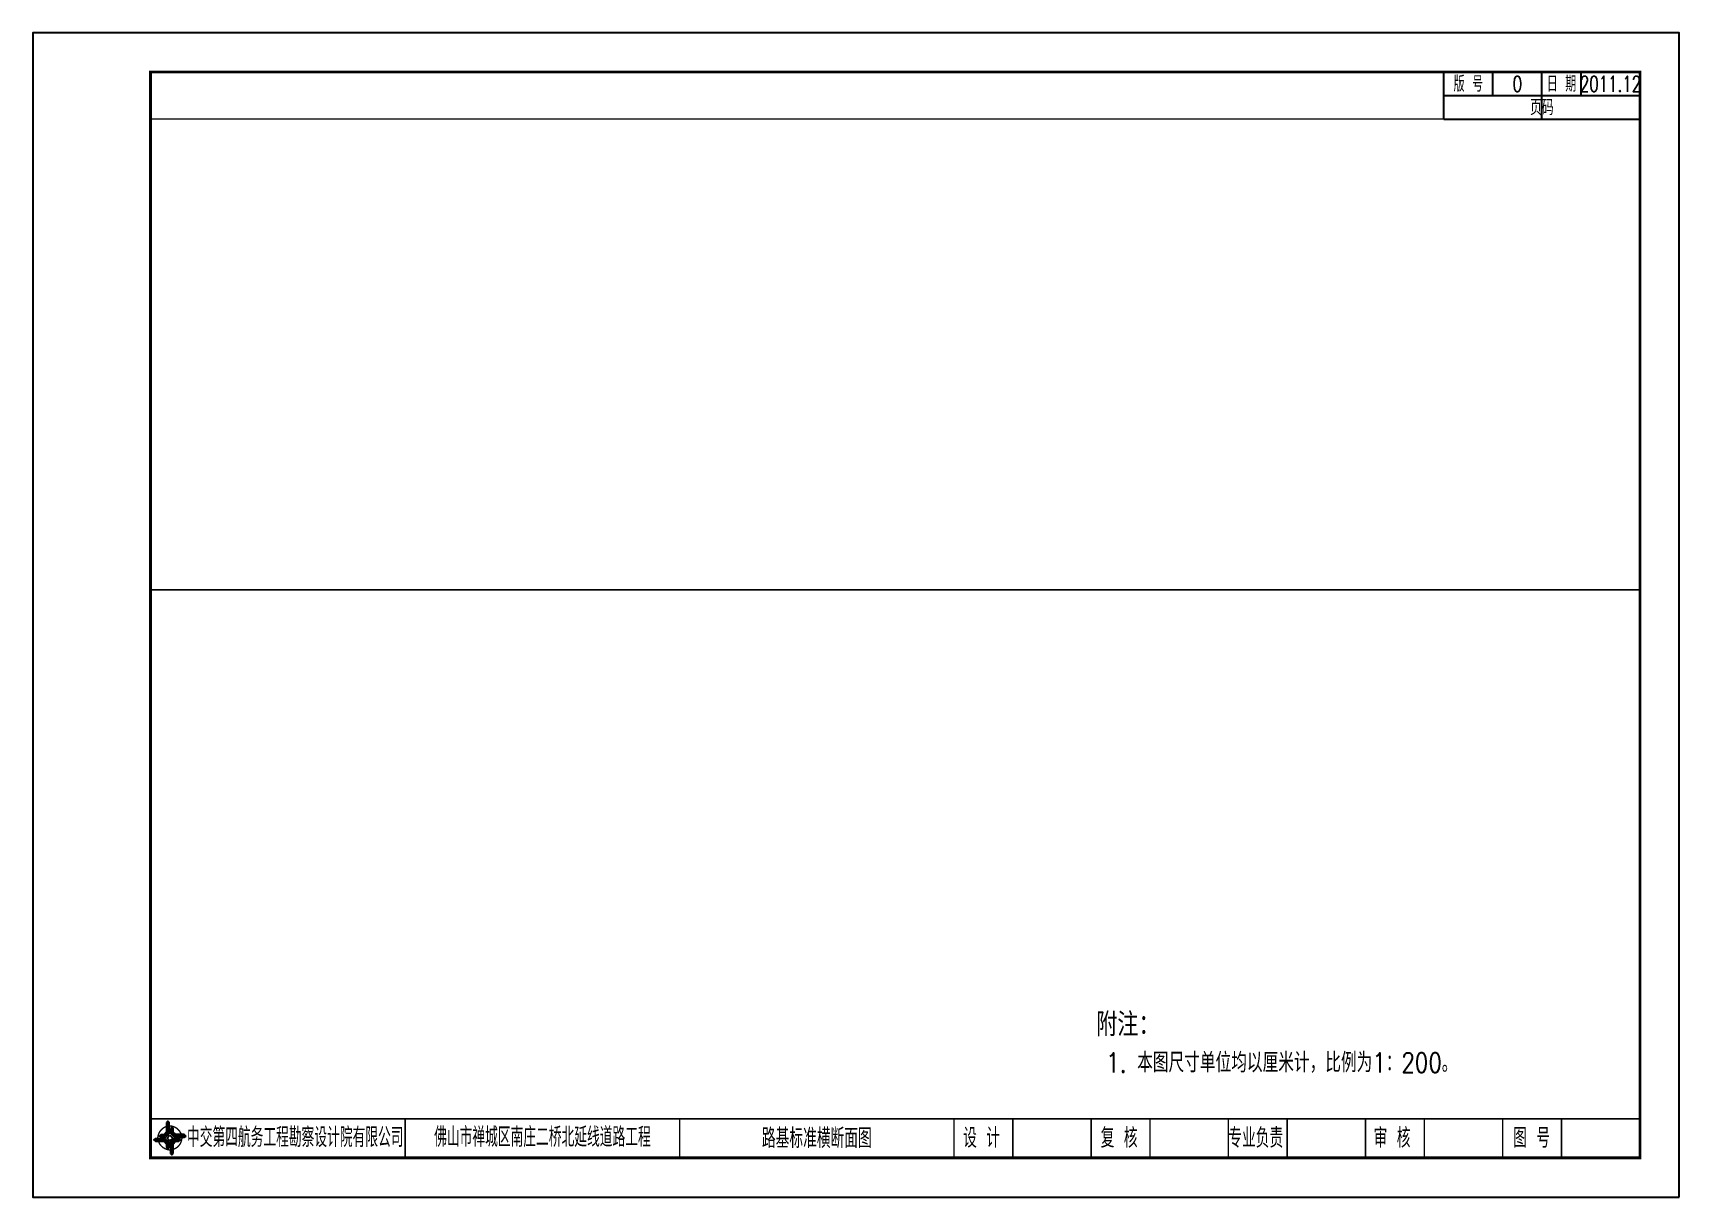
# Paper-space layout '布局2' of a CAD drawing. Extents: x -5 to 415, y -5 to 292.
import ezdxf
from ezdxf.enums import TextEntityAlignment as Align

# ---------------------------------------------------------------- set-up
doc = ezdxf.new("R2010")
doc.units = 0
doc.header["$LTSCALE"] = 5
doc.layers.get('0').update_dxf_attribs({"linetype": 'CONTINUOUS'})
for name, color, linetype in [('图框', 7, 'CONTINUOUS'), ('文字', 7, 'CONTINUOUS'), ('次轮廓线', 7, 'CONTINUOUS')]:
    doc.layers.add(name, color=color, linetype=linetype)
doc.layers.add('标注', color=4, linetype='CONTINUOUS', lineweight=15)
doc.styles.get("Standard").update_dxf_attribs({"font": 'simplex1.shx', "width": 0.7, "bigfont": 'hztxt.shx'})

# ---------------------------------------------------------------- blocks, each defined once
blk = doc.blocks.new('tb')
at = {"lineweight": -3}
h = blk.add_hatch(color=256, dxfattribs=at)
h.paths.add_polyline_path([(-1.23, -0.13), (-3.78, -0.14), (-4.14, -0.41), (-1.4, -0.44), (-0.56, -1.24), (-0.54, -2.62), (-0.27, -2.2), (-0.26, -1.06)])
h.paths.add_polyline_path([(0.13, -1.08), (0.14, -3.86), (0.41, -4.26), (0.44, -1.24), (1.25, -0.43), (2.66, -0.43), (2.26, -0.16), (1.07, -0.15)])
h.paths.add_polyline_path([(1.08, 0.3), (3.62, 0.3), (4.02, 0.56), (1.25, 0.57), (0.43, 1.39), (0.43, 2.8), (0.16, 2.41), (0.15, 1.24)])
h.paths.add_polyline_path([(-0.28, 1.21), (-0.28, 3.99), (-0.56, 4.39), (-0.57, 1.41), (-1.38, 0.6), (-2.74, 0.56), (-2.33, 0.3), (-1.2, 0.29)])
for p, q in [((-0.56, 4.39), (-0.57, 1.41)), ((-1.38, 0.6), (-2.74, 0.56)), ((-0.57, 1.41), (-1.38, 0.6)), ((0.43, 2.8), (0.43, 1.39)), ((0.43, 1.39), (1.25, 0.57)), ((1.25, 0.57), (4.02, 0.56)), ((-4.14, -0.41), (-1.4, -0.44)), ((-1.4, -0.44), (-0.56, -1.24)), ((-0.56, -1.24), (-0.54, -2.62)), ((0.41, -4.26), (0.44, -1.24)), ((0.44, -1.24), (1.25, -0.43)), ((1.25, -0.43), (2.66, -0.43))]:
    blk.add_line(p, q, dxfattribs=at)
at = {"lineweight": -3, "flags": 128}
for points in [[(-0.9, 3.99), (-0.9, 1.58), (-1.53, 0.91), (-2.34, 0.91), (-2.74, 0.56), (-2.33, 0.3), (-1.2, 0.29), (-0.28, 1.21), (-0.28, 3.99), (-0.56, 4.39)], [(-0.04, 0.77), (0.68, 0.04), (-0.04, -0.69), (-0.77, 0.05)], [(3.62, 0.92), (1.43, 0.92), (0.77, 1.54), (0.77, 2.38), (0.43, 2.8), (0.16, 2.41), (0.15, 1.24), (1.08, 0.3), (3.62, 0.3), (4.02, 0.56)], [(-3.73, -0.76), (-1.54, -0.76), (-0.89, -1.39), (-0.89, -2.21), (-0.54, -2.62), (-0.27, -2.2), (-0.26, -1.06), (-1.23, -0.13), (-3.78, -0.14), (-4.14, -0.41)], [(0.75, -3.85), (0.75, -1.43), (1.4, -0.78), (2.26, -0.78), (2.66, -0.43), (2.26, -0.16), (1.07, -0.15), (0.13, -1.08), (0.14, -3.86), (0.41, -4.26)]]:
    blk.add_lwpolyline(points, close=True, dxfattribs=at)
at = {"lineweight": -3, "const_width": 0.35, "flags": 128}
for points in [[(-0.9, 3.02, 0.324167), (-3.16, -0.14)], [(2.88, 0.92, 0.324403), (-0.24, 3.15)], [(0.75, -2.86, 0.325418), (3.02, 0.26)], [(-2.98, -0.76, 0.322976), (0.14, -2.98)]]:
    blk.add_lwpolyline(points, format="xyb", dxfattribs=at)

psp = doc.layouts.new('布局2')

# ---------------------------------------------------------------- linework, layer by layer
psp.add_lwpolyline([(414.98, -5.02), (414.98, 291.98), (-5.02, 291.98), (-5.02, -5.02)], close=True)
for points, const_width in [([(404.98, 281.98), (24.98, 281.98), (24.98, 4.98), (404.98, 4.98), (404.98, 281.98)], 0.7), ([(24.98, 14.98), (404.98, 14.98)], 0.4), ([(299.98, 4.98), (299.98, 14.98)], 0.4), ([(314.98, 4.98), (314.98, 14.98)], 0.4), ([(334.98, 4.98), (334.98, 14.98)], 0.4), ([(349.98, 4.98), (349.98, 14.98)], 0.4), ([(369.98, 4.98), (369.98, 14.98)], 0.4), ([(384.98, 4.98), (384.98, 14.98)], 0.4)]:
    psp.add_lwpolyline(points, dxfattribs=dict(const_width=const_width))
at = {"layer": '图框', "const_width": 0.4}
for points in [[(89.98, 14.98), (89.98, 4.98)], [(159.98, 4.98), (159.98, 14.98)], [(229.98, 4.98), (229.98, 14.98)], [(244.98, 4.98), (244.98, 14.98)], [(264.98, 4.98), (264.98, 14.98)], [(279.98, 4.98), (279.98, 14.98)], [(299.98, 4.98), (299.98, 14.98)]]:
    psp.add_lwpolyline(points, dxfattribs=at)
at = {"layer": '次轮廓线'}
for p, q in [((354.98, 269.98), (354.98, 281.98)), ((367.48, 275.98), (367.48, 281.98)), ((379.98, 275.98), (379.98, 281.98)), ((389.98, 275.98), (389.98, 281.98)), ((354.98, 275.98), (404.98, 275.98)), ((379.98, 269.98), (379.98, 275.98)), ((354.98, 269.98), (404.98, 269.98))]:
    psp.add_line(p, q, dxfattribs=at)

# ---------------------------------------------------------------- block references
at = {"lineweight": -3}
psp.add_blockref('tb', (29.98, 9.98), dxfattribs=at)

# ---------------------------------------------------------------- texts
at = {"width": 0.7}
for s, p in [('专业负责', (306.97, 10.07)), ('审 核', (341.74, 10.07)), ('图 号', (377.36, 10.07))]:
    psp.add_text(s, height=5, dxfattribs=at).set_placement(p, align=Align.MIDDLE_CENTER)
at = {"width": 0.75}
psp.add_attdef('页码', text='第  1  页    共  1  页', height=4, dxfattribs=at).set_placement((379.98, 272.98), align=Align.MIDDLE_CENTER)
at = {"layer": '图框'}
for s, width, p in [('中交第四航务工程勘察设计院有限公司', 0.65, (61.91, 10.23)), ('佛山市禅城区南庄二桥北延线道路工程', 0.65, (124.98, 10.29)), ('设 计', 0.7, (237.02, 10.07)), ('复 核', 0.7, (272.12, 10.07))]:
    psp.add_text(s, height=5, dxfattribs=dict(at, width=width)).set_placement(p, align=Align.MIDDLE_CENTER)
at = {"layer": '图框', "width": 0.7}
psp.add_attdef('路基标准横断面图', text='图 纸 名 称', height=5, dxfattribs=at).set_placement((194.98, 9.98), align=Align.MIDDLE_CENTER)
at = {"layer": '文字', "width": 0.7}
for s, p in [('版 号', (361.23, 278.98)), ('0', (373.73, 278.98)), ('日 期', (384.98, 278.98)), ('2011.12', (397.48, 278.98))]:
    psp.add_text(s, height=4, dxfattribs=at).set_placement(p, align=Align.MIDDLE_CENTER)
at = {"layer": '文字', "color": 1, "linetype": 'Continuous', "width": 0.9}
psp.add_text('附注：', height=6, dxfattribs=at).set_placement((266.25, 36.02))
at = {"layer": '文字', "linetype": 'Continuous', "width": 0.8}
psp.add_text('1. 本图尺寸单位均以厘米计，比例为1：200。', height=5, dxfattribs=at).set_placement((268.83, 26.8))

# ---------------------------------------------------------------- viewports
at = {"layer": '标注'}
psp.add_viewport(center=(214.98, 209.92), size=(380, 120.1076), view_center_point=(-712.6876, -219.6752), view_height=120.1075981, dxfattribs=at)
psp.add_viewport(center=(214.98, 82.42), size=(380, 134.8924), view_center_point=(-698.05135, -400.96871), view_height=134.8924061, status=3, dxfattribs=at)

doc.saveas('drawing.dxf')
